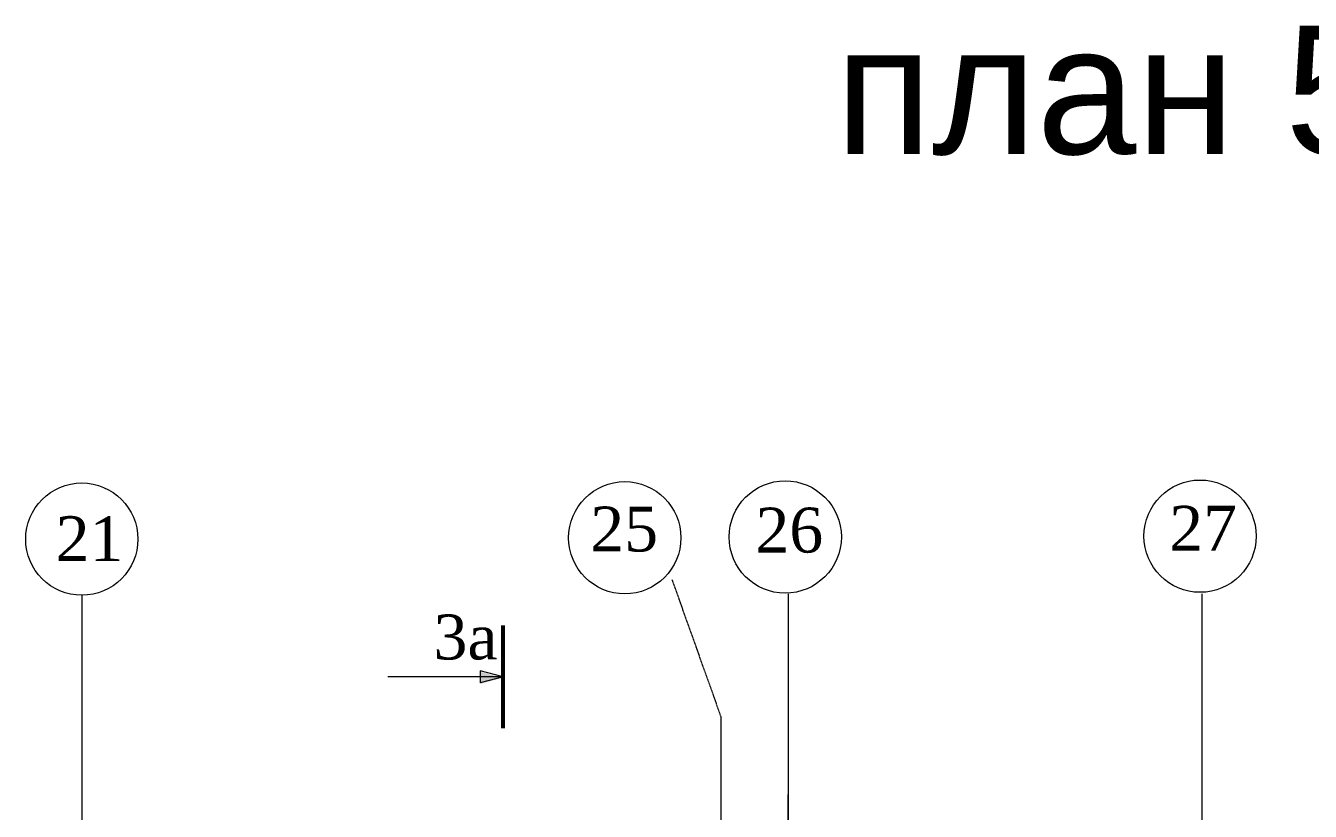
# Model space of a CAD drawing. Header units: inches. Extents: x -407541 to 6688123, y -998590 to 1205599.
# Drawn here: x 84399 to 96420, y 276705 to 284050 of the extents above; entities that cross this region are included whole.
import ezdxf

# ---------------------------------------------------------------- set-up
doc = ezdxf.new("R2010")
doc.units = ezdxf.units.IN
doc.header["$MEASUREMENT"] = 0
doc.linetypes.add('ACAD_ISO04W100', pattern=[30, 24, -3, 0, -3])
for name, color, linetype, lineweight in [('осевые о', 23, 'Continuous', 15), ('Оси', 254, 'ACAD_ISO04W100', 5), ('Текст', 7, 'Continuous', 18)]:
    doc.layers.add(name, color=color, linetype=linetype, lineweight=lineweight)
doc.styles.get("Standard").update_dxf_attribs({"font": 'arial.ttf'})

msp = doc.modelspace()

# ---------------------------------------------------------------- hatches: boundary and pattern name
at = {"layer": 'Текст'}
h = msp.add_hatch(color=256, dxfattribs=at)
h.set_gradient(color2=(0, 0, 0), one_color=1)
h.paths.add_polyline_path([(88651.6, 278009.3), (88651.6, 277952.5), (88865.5, 277952.5)])
h.paths.add_polyline_path([(88865.5, 277952.5), (88651.6, 277952.5), (88651.6, 277895.8)])

# ---------------------------------------------------------------- linework, layer by layer
at = {"lineweight": 53}
msp.add_line((88865.5, 277482.1), (88865.5, 278440.5), dxfattribs=at)
at = {"layer": 'осевые о'}
for centre in [(84923.9, 279249.6), (90004.6, 279262.1), (91506.5, 279269.4), (95387.8, 279277)]:
    msp.add_circle(centre, 525, dxfattribs=at)
at = {"layer": 'Оси', "ltscale": 0.3}
for p, q in [((90445.5, 278873.2), (90903.2, 277590.9)), ((84924.3, 278724.6), (84924.3, 252437.2)), ((91533.2, 278737.2), (91533.2, 246967.2)), ((95403.4, 278737.2), (95403.4, 186893.5)), ((90903.2, 277590.9), (90903.2, 250467.2)), ((91533.3, 251229.4), (91533.3, 276861.6))]:
    msp.add_line(p, q, dxfattribs=at)
at = {"layer": 'Текст'}
for p, q in [((88865.5, 277961.3), (87787.5, 277961.3)), ((88865.5, 277961.3), (88651.6, 278018.1)), ((88651.6, 278018.1), (88651.6, 277904.5)), ((88865.5, 277961.3), (88651.6, 277904.5))]:
    msp.add_line(p, q, dxfattribs=at)

# ---------------------------------------------------------------- texts
at = {"layer": 'осевые о', "char_height": 420, "width": 3713.237, "attachment_point": 1}
for s, insert in [('{\\fTimes New Roman|b0|i0|c204|p18;25}', (89682.1, 279554)), ('{\\fTimes New Roman|b0|i0|c204|p18;26}', (91227.3, 279544.2)), ('{\\fTimes New Roman|b0|i0|c204|p18;27}', (95099.4, 279561.1)), ('{\\fTimes New Roman|b0|i0|c204|p18;21}', (84679.4, 279463.8))]:
    msp.add_mtext(s, dxfattribs=dict(at, insert=insert))
at = {"layer": 'Текст'}
for s, insert, char_height, width, attachment_point in [('{\\fArial|b0|i0|c204|p34;план 5 этажа}', (91972.9, 284050.1), 1200, 131733.151, 1), ('{\\fTimes New Roman|b0|i0|c204|p18;3a}', (88215.4, 278118.4), 420, 31148.55, 7)]:
    msp.add_mtext(s, dxfattribs=dict(at, insert=insert, char_height=char_height, width=width, attachment_point=attachment_point))

doc.saveas('drawing.dxf')
